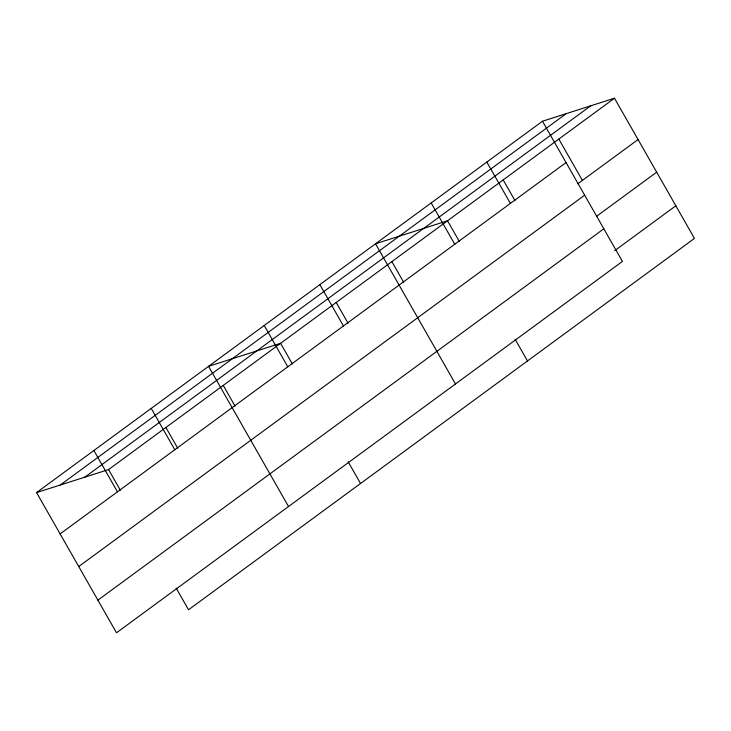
<?xml version="1.0" encoding="UTF-8"?>
<svg xmlns="http://www.w3.org/2000/svg" width="731" height="731" viewBox="0 0 731 731"><rect width="100%" height="100%" fill="white"/><g stroke="black" fill="none" stroke-linecap="round" stroke-linejoin="round"><path stroke-width="1.1" d="M542.475 121.236L622.437 261.424L116.512 632.781L36.55 492.584L542.475 121.236L614.488 98.219L694.45 238.416L188.525 609.764L176.116 588.016M60.317 484.991L566.242 113.643M84.796 477.169L590.721 105.812M36.55 492.584L108.563 469.576L614.488 98.219M60.125 533.913L566.05 162.556M577.846 183.746L638.062 139.548M78.729 566.543L584.663 195.186M596.459 216.376L656.666 172.178M97.908 600.151L603.833 228.794M614.716 250.651L675.837 205.786M558.831 139.073L582.406 180.402M503.184 179.917L514.971 200.586M486.828 162.081L510.402 203.41M459.315 241.431L447.527 220.771L375.524 243.779L455.486 383.967M515.09 339.211L527.49 360.959M431.171 202.926L454.746 244.255M391.88 261.616L403.667 282.285M336.223 302.47L348.011 323.129M319.867 284.624L343.442 325.953M292.363 363.983L280.576 343.314L208.563 366.322L288.526 506.519M348.13 461.754L360.538 483.511M264.22 325.478L287.786 366.807M223.238 385.401L235.026 406.07M165.9 427.489L177.688 448.158M151.226 408.41L174.8 449.739M108.563 469.576L120.35 490.245M93.888 450.497L117.463 491.826"/></g></svg>
